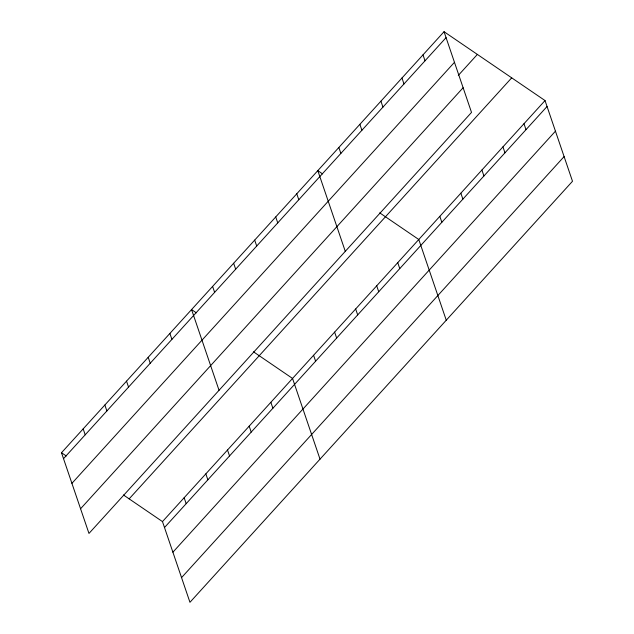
<?xml version="1.0" encoding="UTF-8"?>
<svg xmlns="http://www.w3.org/2000/svg" width="634" height="634" viewBox="0 0 634 634"><rect width="100%" height="100%" fill="white"/><g stroke="black" fill="none" stroke-linecap="round" stroke-linejoin="round"><path stroke-width="0.95" d="M444.046 31.7L471.522 112.408L88.974 533.44L61.498 452.731L444.046 31.7L545.026 100.56L572.502 181.269L189.954 602.3L162.478 521.592L123.432 494.964M63.519 458.667L446.067 37.636M71.919 483.338L454.467 62.306M458.303 75.406L477.37 54.421M80.573 508.761L463.121 87.73M129.154 498.871L511.701 77.839M162.478 521.592L545.026 100.56M164.499 527.528L547.047 106.496M172.9 552.198L555.447 131.167M181.554 577.622L564.101 156.59M322.563 173.89L317.808 170.641L345.284 251.349M379.742 212.873L418.781 239.501L446.257 320.21M196.326 312.824L191.563 309.582L219.039 390.29M253.497 351.815L292.543 378.443L320.019 459.151M61.498 452.731L66.261 455.981M523.985 123.717L526.006 129.653M502.944 146.874L504.965 152.81M481.903 170.031L483.924 175.967M423.005 54.857L425.026 60.793M460.863 193.188L462.883 199.124M401.964 78.014L403.985 83.95M439.822 216.345L441.843 222.272M380.923 101.171L382.944 107.098M359.882 124.327L361.903 130.255M397.748 262.658L399.761 268.586M338.849 147.484L340.862 153.412M376.707 285.815L378.728 291.743M355.666 308.972L357.687 314.9M296.767 193.798L298.788 199.726M334.625 332.129L336.646 338.057M275.727 216.955L277.747 222.883M313.584 355.286L315.605 361.214M254.686 240.112L256.707 246.04M233.645 263.268L235.666 269.196M270.869 402.297L272.889 408.233M212.604 286.425L214.625 292.353M249.186 426.159L251.207 432.087M227.511 450.013L229.532 455.949M169.888 333.436L171.909 339.372M205.836 473.875L207.857 479.811M148.213 357.299L150.226 363.227M184.153 497.738L186.174 503.665M126.531 381.153L128.551 387.089M104.856 405.015L106.877 410.943M83.181 428.869L85.194 434.805"/></g></svg>
